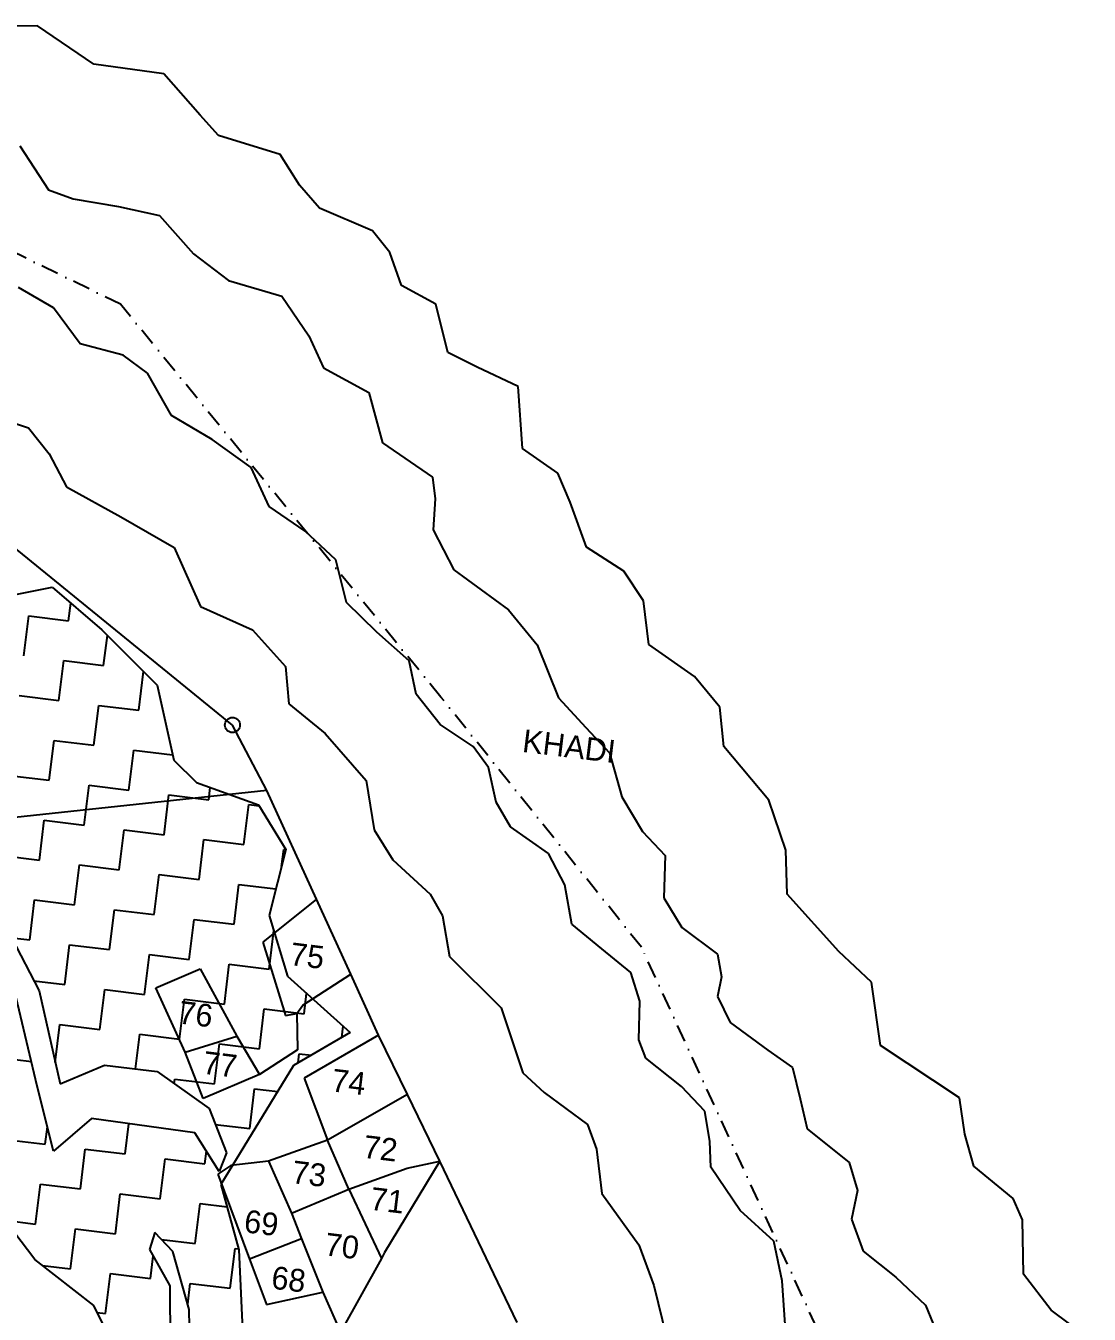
# Model space of a CAD drawing. Header units: metres. Extents: x 302961 to 304417, y 1943136 to 1944048.
# Drawn here: x 304040 to 304346.2, y 1943631.8 to 1944002.8 of the extents above; entities that cross this region are included whole.
import ezdxf

# ---------------------------------------------------------------- set-up
doc = ezdxf.new("R2010")
doc.units = ezdxf.units.M
doc.linetypes.add('DASHDOT', pattern=[1, 0.5, -0.25, 0, -0.25])
for name, color, linetype in [('LINE_WATER', 4, 'Continuous'), ('POLY_HATCH', 12, 'Continuous'), ('POLY_PARCEL', 6, 'Continuous'), ('POLY_WATER', 4, 'Continuous'), ('TEXT_MAPIN', 7, 'Continuous'), ('TEXT_PARCEL', 7, 'Continuous'), ('V_BOUND_STREAM_LINE', 7, 'DASHDOT')]:
    doc.layers.add(name, color=color, linetype=linetype)
doc.styles.add('TEXT_MAP', font='')
doc.styles.get('TEXT_MAP').set_extended_font_data('Kruti Dev 050')

msp = doc.modelspace()

# ---------------------------------------------------------------- linework, layer by layer
msp.add_circle((304099.48, 1943801.48), 2.17)
at = {"layer": 'LINE_WATER'}
for p, q in [((304038.32, 1943968.25), (304046.54, 1943955.6)), ((304046.54, 1943955.6), (304053.66, 1943952.99)), ((304053.66, 1943952.99), (304066.67, 1943950.82)), ((304066.67, 1943950.82), (304078.45, 1943948.22)), ((304078.45, 1943948.22), (304088.32, 1943937.11)), ((304088.32, 1943937.11), (304098.33, 1943929.48)), ((304098.33, 1943929.48), (304113.68, 1943924.99)), ((304047.95, 1943921.58), (304037.91, 1943927.5)), ((304113.68, 1943924.99), (304121.47, 1943913.56)), ((304055.68, 1943911.26), (304047.95, 1943921.58)), ((304067.99, 1943907.98), (304055.68, 1943911.26)), ((304121.47, 1943913.56), (304125.74, 1943904.3)), ((304075.05, 1943902.75), (304067.99, 1943907.98)), ((304125.74, 1943904.3), (304138.72, 1943897.18)), ((304081.91, 1943890.6), (304075.05, 1943902.75)), ((304138.72, 1943897.18), (304142.64, 1943882.73)), ((304022.03, 1943893.25), (304040.74, 1943887.01)), ((304093.61, 1943883.67), (304081.91, 1943890.6)), ((304040.74, 1943887.01), (304046.7, 1943879.53)), ((304104.86, 1943875.67), (304093.61, 1943883.67)), ((304142.64, 1943882.73), (304157.04, 1943872.82)), ((304046.7, 1943879.53), (304051.73, 1943870.07)), ((304110.04, 1943864.37), (304104.86, 1943875.67)), ((304051.73, 1943870.07), (304067.34, 1943861.42)), ((304157.04, 1943872.82), (304157.88, 1943866.6)), ((304157.88, 1943866.6), (304157.23, 1943857.65)), ((304120.43, 1943857.28), (304110.04, 1943864.37)), ((304067.34, 1943861.42), (304082.7, 1943852.56)), ((304129.23, 1943849.09), (304120.43, 1943857.28)), ((304157.23, 1943857.65), (304163.26, 1943846.14)), ((304082.7, 1943852.56), (304090.3, 1943835.57)), ((304132.34, 1943836.75), (304129.23, 1943849.09)), ((304163.26, 1943846.14), (304178.92, 1943834.62)), ((304141.1, 1943828.24), (304132.34, 1943836.75)), ((304090.3, 1943835.57), (304105.22, 1943828.86)), ((304178.92, 1943834.62), (304187.17, 1943824.58)), ((304105.22, 1943828.86), (304114.79, 1943818.38)), ((304150.38, 1943819.99), (304141.1, 1943828.24)), ((304187.17, 1943824.58), (304193.33, 1943809.27)), ((304114.79, 1943818.38), (304115.68, 1943807.56)), ((304152.36, 1943810.37), (304150.38, 1943819.99)), ((304115.68, 1943807.56), (304126.19, 1943799.06)), ((304159.31, 1943801.6), (304152.36, 1943810.37)), ((304193.33, 1943809.27), (304201.18, 1943800.74)), ((304168.82, 1943795.27), (304159.31, 1943801.6)), ((304201.18, 1943800.74), (304208.03, 1943793.5)), ((304126.19, 1943799.06), (304137.94, 1943785.52)), ((304173.18, 1943789.24), (304168.82, 1943795.27)), ((304208.03, 1943793.5), (304211.59, 1943780.83)), ((304175.45, 1943779.26), (304173.18, 1943789.24)), ((304137.94, 1943785.52), (304140.28, 1943771.27)), ((304211.59, 1943780.83), (304217.51, 1943770.79)), ((304179.52, 1943772.13), (304175.45, 1943779.26)), ((304140.28, 1943771.27), (304145.65, 1943762.69)), ((304190.49, 1943764.49), (304179.52, 1943772.13)), ((304217.51, 1943770.79), (304224.1, 1943763.87)), ((304145.65, 1943762.69), (304156.45, 1943752.76)), ((304195.14, 1943755.51), (304190.49, 1943764.49)), ((304224.1, 1943763.87), (304223.64, 1943751.69)), ((304197.23, 1943744.1), (304195.14, 1943755.51)), ((304156.45, 1943752.76), (304160, 1943746.51)), ((304223.64, 1943751.69), (304228.87, 1943743.19)), ((304160, 1943746.51), (304161.96, 1943734.86)), ((304205.85, 1943737.06), (304197.23, 1943744.1)), ((304228.87, 1943743.19), (304239.16, 1943735.53)), ((304214.16, 1943730.23), (304205.85, 1943737.06)), ((304161.96, 1943734.86), (304176.82, 1943720.01)), ((304239.16, 1943735.53), (304240.26, 1943728.99)), ((304216.8, 1943721.98), (304214.16, 1943730.23)), ((304240.26, 1943728.99), (304239.13, 1943723.3)), ((304216.5, 1943710.86), (304216.8, 1943721.98)), ((304239.13, 1943723.3), (304242.75, 1943715.87)), ((304176.82, 1943720.01), (304183.05, 1943701.32)), ((304242.75, 1943715.87), (304253.58, 1943707.85)), ((304218.53, 1943705.6), (304216.5, 1943710.86)), ((304253.58, 1943707.85), (304260.71, 1943702.91)), ((304228.78, 1943697.4), (304218.53, 1943705.6)), ((304260.71, 1943702.91), (304262.96, 1943693.89)), ((304183.05, 1943701.32), (304189.24, 1943695.68)), ((304189.24, 1943695.68), (304201.75, 1943686.47)), ((304235.44, 1943690.28), (304228.78, 1943697.4)), ((304262.96, 1943693.89), (304264.96, 1943685.2)), ((304236.89, 1943681.53), (304235.44, 1943690.28)), ((304201.75, 1943686.47), (304204.27, 1943679.41)), ((304264.96, 1943685.2), (304277.06, 1943675.57)), ((304237.21, 1943674.22), (304236.89, 1943681.53)), ((304204.27, 1943679.41), (304205.86, 1943666.64)), ((304245.64, 1943661.71), (304237.21, 1943674.22)), ((304277.06, 1943675.57), (304279.42, 1943667.42)), ((304205.86, 1943666.64), (304216.53, 1943651.84)), ((304279.42, 1943667.42), (304277.69, 1943659.19)), ((304255.34, 1943652.92), (304245.64, 1943661.71)), ((304277.69, 1943659.19), (304281.09, 1943650.04)), ((304216.53, 1943651.84), (304220.82, 1943640.14)), ((304257.75, 1943641.47), (304255.34, 1943652.92)), ((304281.09, 1943650.04), (304290.52, 1943642.48)), ((304220.82, 1943640.14), (304224.48, 1943625.26)), ((304258.57, 1943628.92), (304257.75, 1943641.47)), ((304290.52, 1943642.48), (304299.02, 1943634.45)), ((304299.02, 1943634.45), (304303.4, 1943623.73))]:
    msp.add_line(p, q, dxfattribs=at)
at = {"layer": 'POLY_HATCH'}
for p, q in [((304032.13, 1943838.12), (304047.59, 1943841.14)), ((304047.59, 1943841.14), (304061.88, 1943828.89)), ((304061.88, 1943828.89), (304077.83, 1943812.93)), ((304077.83, 1943812.93), (304082.57, 1943791.33)), ((304082.57, 1943791.33), (304089.15, 1943784.92)), ((304089.15, 1943784.92), (304106.97, 1943778.54)), ((304106.97, 1943778.54), (304114.87, 1943765.66)), ((304114.87, 1943765.66), (304110.1, 1943746.62)), ((304110.1, 1943746.62), (304115.34, 1943729.16)), ((304035.91, 1943740.34), (304043.81, 1943724.94)), ((304043.26, 1943697.53), (304034.66, 1943733.97)), ((304115.34, 1943729.16), (304133.36, 1943712.95)), ((304043.81, 1943724.94), (304049.86, 1943698.13)), ((304133.36, 1943712.95), (304117.11, 1943703.43)), ((304049.86, 1943698.13), (304062.63, 1943703.55)), ((304062.63, 1943703.55), (304077.77, 1943701.71)), ((304117.11, 1943703.43), (304096.17, 1943669.2)), ((304077.77, 1943701.71), (304092.78, 1943691.03)), ((304047.97, 1943678.8), (304043.26, 1943697.53)), ((304058.89, 1943688.18), (304047.97, 1943678.8)), ((304088.67, 1943684.08), (304058.89, 1943688.18)), ((304092.78, 1943691.03), (304097.75, 1943678.32)), ((304095.7, 1943672.98), (304088.67, 1943684.08)), ((304097.75, 1943678.32), (304095.7, 1943672.98)), ((304096.17, 1943669.2), (304101.33, 1943650.41)), ((304042.6, 1943647.63), (304032.62, 1943660.76)), ((304077.19, 1943655.4), (304075.61, 1943650.43)), ((304082.33, 1943649.93), (304077.19, 1943655.4)), ((304059.57, 1943634.34), (304042.6, 1943647.63)), ((304075.61, 1943650.43), (304081.44, 1943640.04)), ((304087.07, 1943633.22), (304082.33, 1943649.93)), ((304101.33, 1943650.41), (304102.64, 1943622.09)), ((304081.44, 1943640.04), (304081.54, 1943622.28)), ((304066.62, 1943620.17), (304059.57, 1943634.34)), ((304087.4, 1943614.79), (304087.07, 1943633.22))]:
    msp.add_line(p, q, dxfattribs=at)
at = {"layer": 'POLY_HATCH', "linetype": 'Continuous'}
for p, q in [((304052.32, 1943831.52), (304052.94, 1943836.56)), ((304039.44, 1943821.43), (304040.84, 1943832.92)), ((304040.84, 1943832.92), (304052.32, 1943831.52)), ((304062.41, 1943818.63), (304063.47, 1943827.3)), ((304049.52, 1943808.55), (304050.92, 1943820.03)), ((304050.92, 1943820.03), (304062.41, 1943818.63)), ((304072.5, 1943805.75), (304073.86, 1943816.9)), ((304038.04, 1943809.95), (304049.52, 1943808.55)), ((304059.61, 1943795.66), (304061.01, 1943807.15)), ((304061.01, 1943807.15), (304072.5, 1943805.75)), ((304046.72, 1943785.57), (304048.12, 1943797.06)), ((304048.12, 1943797.06), (304059.61, 1943795.66)), ((304069.7, 1943782.77), (304071.1, 1943794.26)), ((304071.1, 1943794.26), (304082.22, 1943792.9)), ((304035.24, 1943786.97), (304046.72, 1943785.57)), ((304056.81, 1943772.68), (304058.21, 1943784.17)), ((304058.21, 1943784.17), (304069.7, 1943782.77)), ((304079.79, 1943769.88), (304081.19, 1943781.37)), ((304081.19, 1943781.37), (304092.67, 1943779.97)), ((304092.67, 1943779.97), (304093.1, 1943783.5)), ((304102.76, 1943767.08), (304104.16, 1943778.57)), ((304104.16, 1943778.57), (304107.18, 1943778.2)), ((304043.92, 1943762.6), (304045.32, 1943774.08)), ((304045.32, 1943774.08), (304056.81, 1943772.68)), ((304066.9, 1943759.8), (304068.3, 1943771.28)), ((304068.3, 1943771.28), (304079.79, 1943769.88)), ((304089.87, 1943757), (304091.27, 1943768.48)), ((304091.27, 1943768.48), (304102.76, 1943767.08)), ((304032.43, 1943764), (304043.92, 1943762.6)), ((304113.65, 1943760.79), (304114.25, 1943765.68)), ((304114.25, 1943765.68), (304114.86, 1943765.61)), ((304054.01, 1943749.71), (304055.41, 1943761.2)), ((304055.41, 1943761.2), (304066.9, 1943759.8)), ((304076.98, 1943746.91), (304078.39, 1943758.4)), ((304078.39, 1943758.4), (304089.87, 1943757)), ((304099.96, 1943744.11), (304101.36, 1943755.6)), ((304101.36, 1943755.6), (304112.02, 1943754.3)), ((304041.12, 1943739.62), (304042.52, 1943751.11)), ((304042.52, 1943751.11), (304054.01, 1943749.71)), ((304064.1, 1943736.82), (304065.5, 1943748.31)), ((304065.5, 1943748.31), (304076.98, 1943746.91)), ((304087.07, 1943734.02), (304088.47, 1943745.51)), ((304088.47, 1943745.51), (304099.96, 1943744.11)), ((304035.95, 1943740.25), (304041.12, 1943739.62)), ((304110.05, 1943731.22), (304111.4, 1943742.29)), ((304051.21, 1943726.73), (304052.61, 1943738.22)), ((304052.61, 1943738.22), (304064.1, 1943736.82)), ((304074.18, 1943723.93), (304075.58, 1943735.42)), ((304075.58, 1943735.42), (304087.07, 1943734.02)), ((304097.16, 1943721.13), (304098.56, 1943732.62)), ((304098.56, 1943732.62), (304110.05, 1943731.22)), ((304042.33, 1943727.82), (304051.21, 1943726.73)), ((304061.3, 1943713.85), (304062.7, 1943725.33)), ((304062.7, 1943725.33), (304074.18, 1943723.93)), ((304084.27, 1943711.05), (304085.67, 1943722.53)), ((304085.67, 1943722.53), (304097.16, 1943721.13)), ((304120.13, 1943718.33), (304120.85, 1943724.21)), ((304107.25, 1943708.24), (304108.65, 1943719.73)), ((304108.65, 1943719.73), (304120.13, 1943718.33)), ((304048.47, 1943704.27), (304049.81, 1943715.25)), ((304049.81, 1943715.25), (304061.3, 1943713.85)), ((304130.97, 1943711.55), (304131.36, 1943714.75)), ((304071.57, 1943702.46), (304072.78, 1943712.45)), ((304072.78, 1943712.45), (304084.27, 1943711.05)), ((304094.36, 1943698.16), (304095.76, 1943709.65)), ((304095.76, 1943709.65), (304107.25, 1943708.24)), ((304118.41, 1943704.19), (304118.73, 1943706.84)), ((304118.73, 1943706.84), (304122.21, 1943706.42)), ((304036.92, 1943705.16), (304041.6, 1943704.59)), ((304082.71, 1943698.2), (304082.87, 1943699.56)), ((304082.87, 1943699.56), (304094.36, 1943698.16)), ((304104.45, 1943685.27), (304105.85, 1943696.76)), ((304105.85, 1943696.76), (304112.53, 1943695.94)), ((304045.61, 1943680.78), (304046.22, 1943685.77)), ((304068.58, 1943677.98), (304069.65, 1943686.7)), ((304094.56, 1943686.48), (304104.45, 1943685.27)), ((304034.12, 1943682.18), (304045.61, 1943680.78)), ((304055.7, 1943667.9), (304057.1, 1943679.38)), ((304057.1, 1943679.38), (304068.58, 1943677.98)), ((304091.56, 1943675.18), (304092, 1943678.82)), ((304078.67, 1943665.1), (304080.07, 1943676.58)), ((304080.07, 1943676.58), (304091.56, 1943675.18)), ((304042.81, 1943657.81), (304044.21, 1943669.3)), ((304044.21, 1943669.3), (304055.7, 1943667.9)), ((304065.78, 1943655.01), (304067.18, 1943666.5)), ((304067.18, 1943666.5), (304078.67, 1943665.1)), ((304088.76, 1943652.21), (304090.16, 1943663.69)), ((304090.16, 1943663.69), (304097.94, 1943662.75)), ((304034.05, 1943658.88), (304042.81, 1943657.81)), ((304052.9, 1943644.92), (304054.3, 1943656.41)), ((304054.3, 1943656.41), (304065.78, 1943655.01)), ((304079.08, 1943653.39), (304088.76, 1943652.21)), ((304075.87, 1943642.12), (304076.66, 1943648.57)), ((304098.85, 1943639.32), (304100.25, 1943650.81)), ((304100.25, 1943650.81), (304101.26, 1943650.68)), ((304044.79, 1943645.91), (304052.9, 1943644.92)), ((304062.98, 1943632.03), (304064.38, 1943643.52)), ((304064.38, 1943643.52), (304075.87, 1943642.12)), ((304086.63, 1943634.76), (304087.36, 1943640.72)), ((304087.36, 1943640.72), (304098.85, 1943639.32)), ((304060.57, 1943632.33), (304062.98, 1943632.03))]:
    msp.add_line(p, q, dxfattribs=at)
at = {"layer": 'POLY_PARCEL'}
for p, q in [((304109.4, 1943782.6), (303946.07, 1943765.2)), ((304123.67, 1943751.36), (304108.25, 1943738.95)), ((304108.25, 1943738.95), (304114.74, 1943717.85)), ((304077.45, 1943725.81), (304090.2, 1943731.3)), ((304090.2, 1943731.3), (304100.72, 1943711.91)), ((304119.76, 1943720.81), (304133.54, 1943729.77)), ((304085.86, 1943707.29), (304077.45, 1943725.81)), ((304114.74, 1943717.85), (304118.03, 1943718.45)), ((304118.03, 1943718.45), (304119.76, 1943720.81)), ((304118.03, 1943718.45), (304118.17, 1943707.98)), ((304085.86, 1943707.29), (304100.72, 1943711.91)), ((304100.72, 1943711.91), (304107.23, 1943700.86)), ((304141.58, 1943712.18), (304120.14, 1943699.8)), ((304091.09, 1943693.98), (304085.86, 1943707.29)), ((304118.17, 1943707.98), (304107.23, 1943700.86)), ((304107.23, 1943700.86), (304091.09, 1943693.98)), ((304120.14, 1943699.8), (304126.87, 1943681.97)), ((304149.86, 1943695.13), (304126.87, 1943681.97)), ((304126.87, 1943681.97), (304109.88, 1943675.92)), ((304133.02, 1943667.87), (304126.87, 1943681.97)), ((304098.98, 1943674.63), (304095.28, 1943672.2)), ((304109.88, 1943675.92), (304098.98, 1943674.63)), ((304109.88, 1943675.92), (304116.45, 1943660.98)), ((304133.02, 1943667.87), (304149.75, 1943673.94)), ((304159.17, 1943675.95), (304143.31, 1943649.61)), ((304149.75, 1943673.94), (304159.17, 1943675.95)), ((304095.28, 1943672.2), (304104.43, 1943647.69)), ((304116.45, 1943660.98), (304133.02, 1943667.87)), ((304133.02, 1943667.87), (304142.36, 1943647.89)), ((304116.45, 1943660.98), (304119.39, 1943653.55)), ((304119.39, 1943653.55), (304104.43, 1943647.69)), ((304119.39, 1943653.55), (304125.47, 1943638.16)), ((304104.43, 1943647.69), (304109.31, 1943634.63)), ((304142.36, 1943647.89), (304130.64, 1943626.72)), ((304143.31, 1943649.61), (304142.36, 1943647.89)), ((304109.31, 1943634.63), (304125.47, 1943638.16)), ((304125.47, 1943638.16), (304130.64, 1943626.72))]:
    msp.add_line(p, q, dxfattribs=at)
at = {"layer": 'POLY_WATER'}
for p, q in [((304043.4, 1944002.81), (304025.57, 1944002.63)), ((304059.56, 1943991.73), (304043.4, 1944002.81)), ((304079.69, 1943988.98), (304059.56, 1943991.73)), ((304090.16, 1943977.12), (304079.69, 1943988.98)), ((304095.47, 1943971.18), (304090.16, 1943977.12)), ((304113.21, 1943965.79), (304095.47, 1943971.18)), ((304118.75, 1943956.88), (304113.21, 1943965.79)), ((304124.57, 1943950.29), (304118.75, 1943956.88)), ((304139.81, 1943943.73), (304124.57, 1943950.29)), ((304144.8, 1943937.54), (304139.81, 1943943.73)), ((304148.2, 1943928.01), (304144.8, 1943937.54)), ((304158, 1943922.7), (304148.2, 1943928.01)), ((304161.45, 1943908.75), (304158, 1943922.7)), ((304169.91, 1943904.49), (304161.45, 1943908.75)), ((304181.74, 1943898.93), (304169.91, 1943904.49)), ((304182.96, 1943881.14), (304181.74, 1943898.93)), ((304193.13, 1943874.02), (304182.96, 1943881.14)), ((304196.67, 1943865.65), (304193.13, 1943874.02)), ((304201.43, 1943852.73), (304196.67, 1943865.65)), ((304099.48, 1943801.48), (304032.21, 1943856.18)), ((304212.21, 1943845.83), (304201.43, 1943852.73)), ((304217.79, 1943837.21), (304212.21, 1943845.83)), ((304219.35, 1943824.67), (304217.79, 1943837.21)), ((304232.5, 1943815.43), (304219.35, 1943824.67)), ((304239.81, 1943806.6), (304232.5, 1943815.43)), ((304240.94, 1943795.29), (304239.81, 1943806.6)), ((304109.4, 1943782.6), (304099.48, 1943801.48)), ((304253.92, 1943779.89), (304240.94, 1943795.29)), ((304123.67, 1943751.36), (304109.4, 1943782.6)), ((304258.79, 1943765.48), (304253.92, 1943779.89)), ((304259.16, 1943752.79), (304258.79, 1943765.48)), ((304133.54, 1943729.77), (304123.67, 1943751.36)), ((304274.07, 1943736.27), (304259.16, 1943752.79)), ((304283.45, 1943727.49), (304274.07, 1943736.27)), ((304141.58, 1943712.18), (304133.54, 1943729.77)), ((304286.08, 1943709.23), (304283.45, 1943727.49)), ((304149.86, 1943695.13), (304141.58, 1943712.18)), ((304308.82, 1943694.12), (304286.08, 1943709.23)), ((304159.17, 1943675.95), (304149.86, 1943695.13)), ((304310.34, 1943683.64), (304308.82, 1943694.12)), ((304312.9, 1943674.51), (304310.34, 1943683.64)), ((304181.42, 1943629.48), (304159.17, 1943675.95)), ((304324.28, 1943665.18), (304312.9, 1943674.51)), ((304326.91, 1943658.98), (304324.28, 1943665.18)), ((304327.21, 1943643.37), (304326.91, 1943658.98)), ((304335.22, 1943632.98), (304327.21, 1943643.37)), ((304346.15, 1943624.89), (304335.22, 1943632.98))]:
    msp.add_line(p, q, dxfattribs=at)
at = {"layer": 'V_BOUND_STREAM_LINE', "ltscale": 10}
for p, q in [((304067.29, 1943922.61), (303992, 1943959.4)), ((304159.5, 1943809.54), (304067.29, 1943922.61)), ((304217.25, 1943737.5), (304159.5, 1943809.54)), ((304284.67, 1943591.21), (304217.25, 1943737.5))]:
    msp.add_line(p, q, dxfattribs=at)

# ---------------------------------------------------------------- texts
at = {"layer": 'TEXT_MAPIN'}
msp.add_text('KHADI', height=6.561, rotation=353.0504, dxfattribs=at).set_placement((304182.71, 1943793.77))
at = {"layer": 'TEXT_PARCEL', "style": 'TEXT_MAP'}
for s, p in [('75', (304115.79, 1943732.4)), ('76', (304083.7, 1943715.59)), ('77', (304090.67, 1943701.11)), ('74', (304127.74, 1943696.04)), ('72', (304136.87, 1943676.93)), ('73', (304116.32, 1943669.62)), ('71', (304138.87, 1943661.96)), ('69', (304102.59, 1943655.48)), ('70', (304125.8, 1943648.83)), ('68', (304110.44, 1943639.25))]:
    msp.add_text(s, height=6.561, rotation=353.0504, dxfattribs=at).set_placement(p)

doc.saveas('drawing.dxf')
